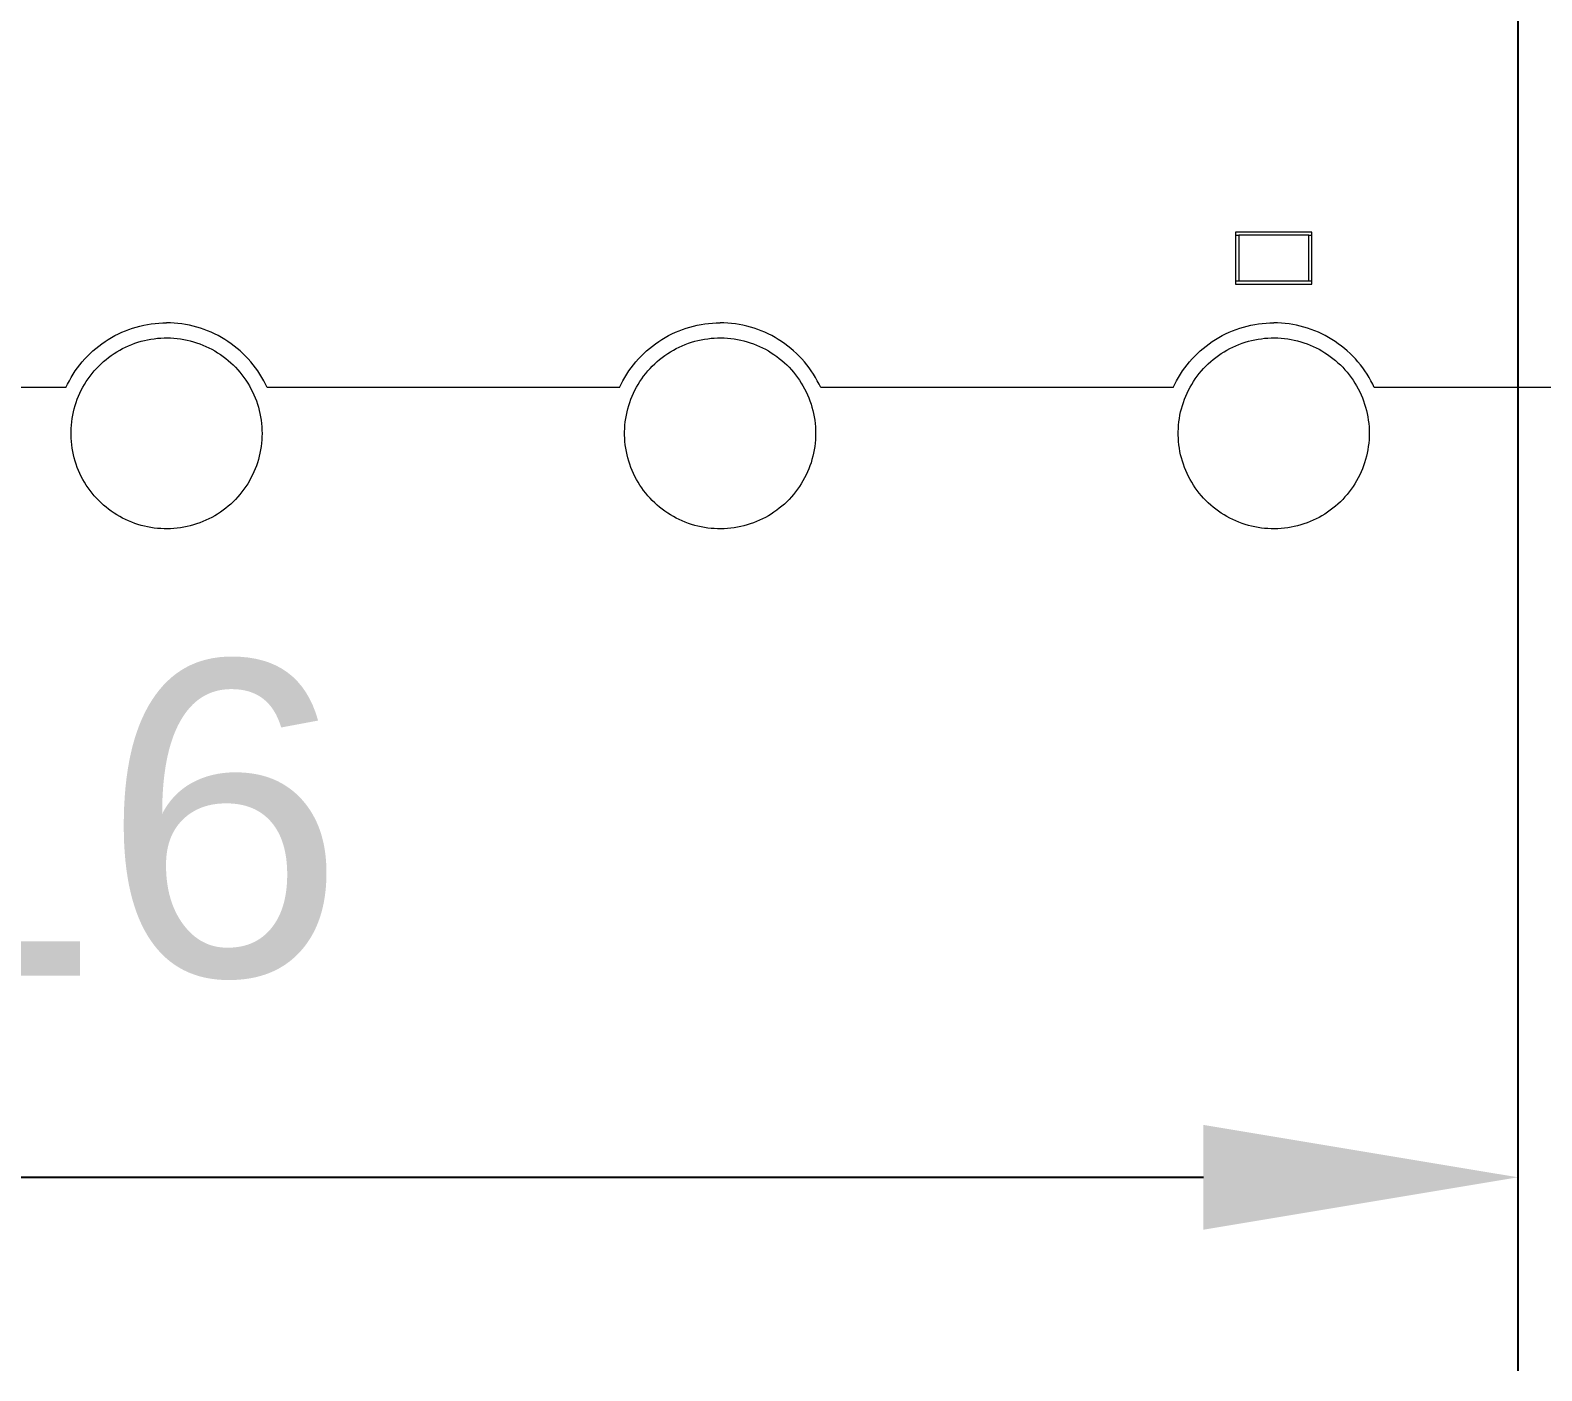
# Model space of a CAD drawing. Header units: inches. Extents: x -6.5 to 91.7, y -2.1 to 67.1.
# Drawn here: x 31.333 to 35.238, y -2.142 to 1.322 of the extents above; entities that cross this region are included whole.
import ezdxf

# ---------------------------------------------------------------- set-up
doc = ezdxf.new("R2010")
doc.units = ezdxf.units.IN
doc.header["$PDSIZE"] = -1
doc.layers.add('ZANO_R', color=7, linetype='Continuous', lineweight=0)
doc.layers.add('ZANO_W', color=1, linetype='Continuous', lineweight=0)
doc.styles.get("Standard").update_dxf_attribs({"font": 'ARIALUNI.TTF'})
doc.dimstyles.new('amerykanie', dxfattribs={"dimtxt": 50, "dimasz": 50, "dimexe": 0.5, "dimexo": 0.5, "dimgap": 1, "dimtad": 1, "dimdec": 0, "dimzin": 0, "dimlunit": 5, "dimtxsty": 'Standard', "dimcen": 0.09, "dimclrd": 1, "dimclre": 1, "dimclrt": 1, "dimazin": 0, "dimtfac": 1, "dimtdec": 0, "dimtmove": 0, "dimatfit": 3, "dimfxl": 1, "dimtzin": 0, "dimarcsym": 1})

# ---------------------------------------------------------------- blocks, each defined once
blk = doc.blocks.new('*D366')
at = {"layer": 'Defpoints', "color": 0}
for p in [(25.3333, 7.879), (35.1761, 7.879), (35.1761, -1.6422)]:
    blk.add_point(p, dxfattribs=at)
at = {"layer": 'ZANO_W', "color": 1, "lineweight": -2}
for p, q in [((25.3333, 7.379), (25.3333, -2.1422)), ((35.1761, 7.379), (35.1761, -2.1422)), ((26.1458, -1.6422), (34.3636, -1.6422))]:
    blk.add_line(p, q, dxfattribs=at)
at = {"layer": 'ZANO_W', "color": 1}
for points in [[(26.1458, -1.5068), (26.1458, -1.7776), (25.3333, -1.6422)], [(34.3636, -1.7776), (34.3636, -1.5068), (35.1761, -1.6422)]]:
    blk.add_solid(points, dxfattribs=at)
at = {"layer": 'ZANO_W', "color": 1, "insert": (30.2547, -0.7205), "char_height": 0.8125, "attachment_point": 5}
blk.add_mtext('9 13/16', dxfattribs=at)

msp = doc.modelspace()

# ---------------------------------------------------------------- linework, layer by layer
at = {"layer": 'ZANO_R'}
for p, q in [((34.64367, 0.80009), (34.44681, 0.80009)), ((34.44681, 0.80009), (34.44681, 0.66623)), ((34.44681, 0.79221), (34.45468, 0.79221)), ((34.45468, 0.79221), (34.45468, 0.6741)), ((34.63579, 0.79221), (34.45468, 0.79221)), ((34.63579, 0.6741), (34.63579, 0.79221)), ((34.63579, 0.79221), (34.64367, 0.79221)), ((34.64367, 0.66623), (34.64367, 0.80009)), ((34.45468, 0.6741), (34.44681, 0.6741)), ((34.44681, 0.66623), (34.64367, 0.66623)), ((34.63579, 0.6741), (34.45468, 0.6741)), ((34.64367, 0.6741), (34.63579, 0.6741)), ((31.57865, 0.54532), (31.5879, 0.54884)), ((31.5879, 0.54884), (31.59726, 0.55204)), ((31.59726, 0.55204), (31.60673, 0.55492)), ((31.60673, 0.55492), (31.6163, 0.55746)), ((31.6163, 0.55746), (31.62594, 0.55967)), ((31.62594, 0.55967), (31.63566, 0.56155)), ((31.63566, 0.56155), (31.64544, 0.56309)), ((31.64544, 0.56309), (31.65526, 0.56429)), ((31.65526, 0.56429), (31.66512, 0.56514)), ((31.66512, 0.56514), (31.675, 0.56566)), ((31.675, 0.56566), (31.6849, 0.56583)), ((31.69479, 0.56566), (31.6849, 0.56583)), ((31.70467, 0.56514), (31.69479, 0.56566)), ((31.71453, 0.56429), (31.70467, 0.56514)), ((31.72436, 0.56309), (31.71453, 0.56429)), ((31.73413, 0.56155), (31.72436, 0.56309)), ((31.74385, 0.55967), (31.73413, 0.56155)), ((31.7535, 0.55746), (31.74385, 0.55967)), ((31.76306, 0.55492), (31.7535, 0.55746)), ((31.77253, 0.55204), (31.76306, 0.55492)), ((31.78189, 0.54884), (31.77253, 0.55204)), ((31.79114, 0.54532), (31.78189, 0.54884)), ((33.00882, 0.54532), (33.01807, 0.54884)), ((33.01807, 0.54884), (33.02743, 0.55204)), ((33.02743, 0.55204), (33.0369, 0.55492)), ((33.0369, 0.55492), (33.04647, 0.55746)), ((33.04647, 0.55746), (33.05611, 0.55967)), ((33.05611, 0.55967), (33.06583, 0.56155)), ((33.06583, 0.56155), (33.07561, 0.56309)), ((33.07561, 0.56309), (33.08543, 0.56429)), ((33.08543, 0.56429), (33.09529, 0.56514)), ((33.09529, 0.56514), (33.10517, 0.56566)), ((33.10517, 0.56566), (33.11507, 0.56583)), ((33.12496, 0.56566), (33.11507, 0.56583)), ((33.13484, 0.56514), (33.12496, 0.56566)), ((33.1447, 0.56429), (33.13484, 0.56514)), ((33.15453, 0.56309), (33.1447, 0.56429)), ((33.1643, 0.56155), (33.15453, 0.56309)), ((33.17402, 0.55967), (33.1643, 0.56155)), ((33.18367, 0.55746), (33.17402, 0.55967)), ((33.19323, 0.55492), (33.18367, 0.55746)), ((33.2027, 0.55204), (33.19323, 0.55492)), ((33.21206, 0.54884), (33.2027, 0.55204)), ((33.22131, 0.54532), (33.21206, 0.54884)), ((34.43899, 0.54532), (34.44824, 0.54884)), ((34.44824, 0.54884), (34.4576, 0.55204)), ((34.4576, 0.55204), (34.46707, 0.55492)), ((34.46707, 0.55492), (34.47664, 0.55746)), ((34.47664, 0.55746), (34.48628, 0.55967)), ((34.48628, 0.55967), (34.496, 0.56155)), ((34.496, 0.56155), (34.50578, 0.56309)), ((34.50578, 0.56309), (34.5156, 0.56429)), ((34.5156, 0.56429), (34.52546, 0.56514)), ((34.52546, 0.56514), (34.53534, 0.56566)), ((34.53534, 0.56566), (34.54524, 0.56583)), ((34.55513, 0.56566), (34.54524, 0.56583)), ((34.56502, 0.56514), (34.55513, 0.56566)), ((34.57487, 0.56429), (34.56502, 0.56514)), ((34.5847, 0.56309), (34.57487, 0.56429)), ((34.59447, 0.56155), (34.5847, 0.56309)), ((34.60419, 0.55967), (34.59447, 0.56155)), ((34.61384, 0.55746), (34.60419, 0.55967)), ((34.6234, 0.55492), (34.61384, 0.55746)), ((34.63287, 0.55204), (34.6234, 0.55492)), ((34.64223, 0.54884), (34.63287, 0.55204)), ((34.65148, 0.54532), (34.64223, 0.54884)), ((31.51016, 0.5061), (31.51809, 0.51202)), ((31.51809, 0.51202), (31.52622, 0.51766)), ((31.52622, 0.51766), (31.53454, 0.52302)), ((31.53454, 0.52302), (31.54305, 0.52809)), ((31.54305, 0.52809), (31.55172, 0.53286)), ((31.55172, 0.53286), (31.56055, 0.53732)), ((31.56055, 0.53732), (31.56953, 0.54148)), ((31.56953, 0.54148), (31.57865, 0.54532)), ((31.58702, 0.50688), (31.59494, 0.51015)), ((31.59494, 0.51015), (31.60297, 0.51313)), ((31.60297, 0.51313), (31.6111, 0.51583)), ((31.6111, 0.51583), (31.61931, 0.51825)), ((31.61931, 0.51825), (31.62761, 0.52038)), ((31.62761, 0.52038), (31.63597, 0.52223)), ((31.63597, 0.52223), (31.6444, 0.52378)), ((31.6444, 0.52378), (31.65287, 0.52504)), ((31.65287, 0.52504), (31.66138, 0.526)), ((31.66138, 0.526), (31.66992, 0.52667)), ((31.66992, 0.52667), (31.67847, 0.52704)), ((31.67847, 0.52704), (31.68704, 0.52712)), ((31.68704, 0.52712), (31.6956, 0.52689)), ((31.6956, 0.52689), (31.70415, 0.52637)), ((31.70415, 0.52637), (31.71267, 0.52556)), ((31.71267, 0.52556), (31.72117, 0.52445)), ((31.72117, 0.52445), (31.72962, 0.52304)), ((31.72962, 0.52304), (31.73801, 0.52134)), ((31.73801, 0.52134), (31.74634, 0.51935)), ((31.74634, 0.51935), (31.7546, 0.51708)), ((31.7546, 0.51708), (31.76277, 0.51452)), ((31.76277, 0.51452), (31.77085, 0.51167)), ((31.77085, 0.51167), (31.77882, 0.50855)), ((31.77882, 0.50855), (31.78669, 0.50515)), ((31.80026, 0.54148), (31.79114, 0.54532)), ((31.80924, 0.53732), (31.80026, 0.54148)), ((31.81807, 0.53286), (31.80924, 0.53732)), ((31.82675, 0.52809), (31.81807, 0.53286)), ((31.83525, 0.52302), (31.82675, 0.52809)), ((31.84357, 0.51766), (31.83525, 0.52302)), ((31.8517, 0.51202), (31.84357, 0.51766)), ((31.85963, 0.5061), (31.8517, 0.51202)), ((32.94033, 0.5061), (32.94826, 0.51202)), ((32.94826, 0.51202), (32.95639, 0.51766)), ((32.95639, 0.51766), (32.96471, 0.52302)), ((32.96471, 0.52302), (32.97322, 0.52809)), ((32.97322, 0.52809), (32.98189, 0.53286)), ((32.98189, 0.53286), (32.99072, 0.53732)), ((32.99072, 0.53732), (32.9997, 0.54148)), ((32.9997, 0.54148), (33.00882, 0.54532)), ((33.01719, 0.50688), (33.02511, 0.51015)), ((33.02511, 0.51015), (33.03314, 0.51313)), ((33.03314, 0.51313), (33.04127, 0.51583)), ((33.04127, 0.51583), (33.04948, 0.51825)), ((33.04948, 0.51825), (33.05778, 0.52038)), ((33.05778, 0.52038), (33.06614, 0.52223)), ((33.06614, 0.52223), (33.07457, 0.52378)), ((33.07457, 0.52378), (33.08304, 0.52504)), ((33.08304, 0.52504), (33.09155, 0.526)), ((33.09155, 0.526), (33.10009, 0.52667)), ((33.10009, 0.52667), (33.10864, 0.52704)), ((33.10864, 0.52704), (33.11721, 0.52712)), ((33.11721, 0.52712), (33.12577, 0.52689)), ((33.12577, 0.52689), (33.13432, 0.52637)), ((33.13432, 0.52637), (33.14284, 0.52556)), ((33.14284, 0.52556), (33.15134, 0.52445)), ((33.15134, 0.52445), (33.15979, 0.52304)), ((33.15979, 0.52304), (33.16818, 0.52134)), ((33.16818, 0.52134), (33.17651, 0.51935)), ((33.17651, 0.51935), (33.18477, 0.51708)), ((33.18477, 0.51708), (33.19294, 0.51452)), ((33.19294, 0.51452), (33.20102, 0.51167)), ((33.20102, 0.51167), (33.20899, 0.50855)), ((33.20899, 0.50855), (33.21686, 0.50515)), ((33.23043, 0.54148), (33.22131, 0.54532)), ((33.23941, 0.53732), (33.23043, 0.54148)), ((33.24825, 0.53286), (33.23941, 0.53732)), ((33.25692, 0.52809), (33.24825, 0.53286)), ((33.26542, 0.52302), (33.25692, 0.52809)), ((33.27374, 0.51766), (33.26542, 0.52302)), ((33.28187, 0.51202), (33.27374, 0.51766)), ((33.2898, 0.5061), (33.28187, 0.51202)), ((34.37051, 0.5061), (34.37843, 0.51202)), ((34.37843, 0.51202), (34.38656, 0.51766)), ((34.38656, 0.51766), (34.39489, 0.52302)), ((34.39489, 0.52302), (34.40339, 0.52809)), ((34.40339, 0.52809), (34.41206, 0.53286)), ((34.41206, 0.53286), (34.42089, 0.53732)), ((34.42089, 0.53732), (34.42987, 0.54148)), ((34.42987, 0.54148), (34.43899, 0.54532)), ((34.44736, 0.50688), (34.45528, 0.51015)), ((34.45528, 0.51015), (34.46331, 0.51313)), ((34.46331, 0.51313), (34.47144, 0.51583)), ((34.47144, 0.51583), (34.47965, 0.51825)), ((34.47965, 0.51825), (34.48795, 0.52038)), ((34.48795, 0.52038), (34.49631, 0.52223)), ((34.49631, 0.52223), (34.50474, 0.52378)), ((34.50474, 0.52378), (34.51321, 0.52504)), ((34.51321, 0.52504), (34.52172, 0.526)), ((34.52172, 0.526), (34.53026, 0.52667)), ((34.53026, 0.52667), (34.53881, 0.52704)), ((34.53881, 0.52704), (34.54738, 0.52712)), ((34.54738, 0.52712), (34.55594, 0.52689)), ((34.55594, 0.52689), (34.56449, 0.52637)), ((34.56449, 0.52637), (34.57302, 0.52556)), ((34.57302, 0.52556), (34.58151, 0.52445)), ((34.58151, 0.52445), (34.58996, 0.52304)), ((34.58996, 0.52304), (34.59835, 0.52134)), ((34.59835, 0.52134), (34.60668, 0.51935)), ((34.60668, 0.51935), (34.61494, 0.51708)), ((34.61494, 0.51708), (34.62311, 0.51452)), ((34.62311, 0.51452), (34.63119, 0.51167)), ((34.63119, 0.51167), (34.63917, 0.50855)), ((34.63917, 0.50855), (34.64703, 0.50515)), ((34.6606, 0.54148), (34.65148, 0.54532)), ((34.66958, 0.53732), (34.6606, 0.54148)), ((34.67842, 0.53286), (34.66958, 0.53732)), ((34.68709, 0.52809), (34.67842, 0.53286)), ((34.69559, 0.52302), (34.68709, 0.52809)), ((34.70391, 0.51766), (34.69559, 0.52302)), ((34.71204, 0.51202), (34.70391, 0.51766)), ((34.71997, 0.5061), (34.71204, 0.51202)), ((31.46731, 0.46514), (31.47385, 0.47258)), ((31.47385, 0.47258), (31.48064, 0.47978)), ((31.48064, 0.47978), (31.48767, 0.48674)), ((31.48767, 0.48674), (31.49494, 0.49345)), ((31.49494, 0.49345), (31.50244, 0.49991)), ((31.50244, 0.49991), (31.51016, 0.5061)), ((31.52214, 0.46584), (31.52868, 0.47137)), ((31.52868, 0.47137), (31.5354, 0.47668)), ((31.5354, 0.47668), (31.5423, 0.48175)), ((31.5423, 0.48175), (31.54938, 0.48658)), ((31.54938, 0.48658), (31.55661, 0.49116)), ((31.55661, 0.49116), (31.56401, 0.49548)), ((31.56401, 0.49548), (31.57154, 0.49955)), ((31.57154, 0.49955), (31.57922, 0.50335)), ((31.57922, 0.50335), (31.58702, 0.50688)), ((31.78669, 0.50515), (31.79443, 0.50148)), ((31.79443, 0.50148), (31.80203, 0.49755)), ((31.80203, 0.49755), (31.8095, 0.49335)), ((31.8095, 0.49335), (31.81682, 0.4889)), ((31.81682, 0.4889), (31.82397, 0.4842)), ((31.82397, 0.4842), (31.83096, 0.47925)), ((31.83096, 0.47925), (31.83778, 0.47406)), ((31.83778, 0.47406), (31.84441, 0.46863)), ((31.84441, 0.46863), (31.85084, 0.46298)), ((31.86735, 0.49991), (31.85963, 0.5061)), ((31.87485, 0.49345), (31.86735, 0.49991)), ((31.88212, 0.48674), (31.87485, 0.49345)), ((31.88915, 0.47978), (31.88212, 0.48674)), ((31.89594, 0.47258), (31.88915, 0.47978)), ((31.90248, 0.46514), (31.89594, 0.47258)), ((32.89748, 0.46514), (32.90402, 0.47258)), ((32.90402, 0.47258), (32.91081, 0.47978)), ((32.91081, 0.47978), (32.91784, 0.48674)), ((32.91784, 0.48674), (32.92512, 0.49345)), ((32.92512, 0.49345), (32.93262, 0.49991)), ((32.93262, 0.49991), (32.94033, 0.5061)), ((32.95231, 0.46584), (32.95885, 0.47137)), ((32.95885, 0.47137), (32.96557, 0.47668)), ((32.96557, 0.47668), (32.97247, 0.48175)), ((32.97247, 0.48175), (32.97955, 0.48658)), ((32.97955, 0.48658), (32.98678, 0.49116)), ((32.98678, 0.49116), (32.99418, 0.49548)), ((32.99418, 0.49548), (33.00172, 0.49955)), ((33.00172, 0.49955), (33.00939, 0.50335)), ((33.00939, 0.50335), (33.01719, 0.50688)), ((33.21686, 0.50515), (33.2246, 0.50148)), ((33.2246, 0.50148), (33.2322, 0.49755)), ((33.2322, 0.49755), (33.23967, 0.49335)), ((33.23967, 0.49335), (33.24699, 0.4889)), ((33.24699, 0.4889), (33.25414, 0.4842)), ((33.25414, 0.4842), (33.26113, 0.47925)), ((33.26113, 0.47925), (33.26795, 0.47406)), ((33.26795, 0.47406), (33.27458, 0.46863)), ((33.27458, 0.46863), (33.28101, 0.46298)), ((33.29752, 0.49991), (33.2898, 0.5061)), ((33.30502, 0.49345), (33.29752, 0.49991)), ((33.31229, 0.48674), (33.30502, 0.49345)), ((33.31932, 0.47978), (33.31229, 0.48674)), ((33.32611, 0.47258), (33.31932, 0.47978)), ((33.33265, 0.46514), (33.32611, 0.47258)), ((34.32766, 0.46514), (34.33419, 0.47258)), ((34.33419, 0.47258), (34.34098, 0.47978)), ((34.34098, 0.47978), (34.34801, 0.48674)), ((34.34801, 0.48674), (34.35529, 0.49345)), ((34.35529, 0.49345), (34.36279, 0.49991)), ((34.36279, 0.49991), (34.37051, 0.5061)), ((34.38248, 0.46584), (34.38902, 0.47137)), ((34.38902, 0.47137), (34.39574, 0.47668)), ((34.39574, 0.47668), (34.40264, 0.48175)), ((34.40264, 0.48175), (34.40972, 0.48658)), ((34.40972, 0.48658), (34.41696, 0.49116)), ((34.41696, 0.49116), (34.42435, 0.49548)), ((34.42435, 0.49548), (34.43189, 0.49955)), ((34.43189, 0.49955), (34.43956, 0.50335)), ((34.43956, 0.50335), (34.44736, 0.50688)), ((34.64703, 0.50515), (34.65477, 0.50148)), ((34.65477, 0.50148), (34.66237, 0.49755)), ((34.66237, 0.49755), (34.66984, 0.49335)), ((34.66984, 0.49335), (34.67716, 0.4889)), ((34.67716, 0.4889), (34.68431, 0.4842)), ((34.68431, 0.4842), (34.6913, 0.47925)), ((34.6913, 0.47925), (34.69812, 0.47406)), ((34.69812, 0.47406), (34.70475, 0.46863)), ((34.70475, 0.46863), (34.71119, 0.46298)), ((34.72769, 0.49991), (34.71997, 0.5061)), ((34.73519, 0.49345), (34.72769, 0.49991)), ((34.74246, 0.48674), (34.73519, 0.49345)), ((34.74949, 0.47978), (34.74246, 0.48674)), ((34.75628, 0.47258), (34.74949, 0.47978)), ((34.76282, 0.46514), (34.75628, 0.47258)), ((31.43871, 0.42484), (31.44386, 0.43329)), ((31.44386, 0.43329), (31.44931, 0.44155)), ((31.44931, 0.44155), (31.45504, 0.44962)), ((31.45504, 0.44962), (31.46104, 0.45749)), ((31.46104, 0.45749), (31.46731, 0.46514)), ((31.48731, 0.42817), (31.49256, 0.43494)), ((31.49256, 0.43494), (31.49804, 0.44153)), ((31.49804, 0.44153), (31.50375, 0.44791)), ((31.50375, 0.44791), (31.50967, 0.4541)), ((31.50967, 0.4541), (31.5158, 0.46008)), ((31.5158, 0.46008), (31.52214, 0.46584)), ((31.85084, 0.46298), (31.85708, 0.45711)), ((31.85708, 0.45711), (31.86311, 0.45103)), ((31.86311, 0.45103), (31.86893, 0.44474)), ((31.86893, 0.44474), (31.87452, 0.43826)), ((31.87452, 0.43826), (31.87988, 0.43158)), ((31.87988, 0.43158), (31.88501, 0.42472)), ((31.90875, 0.45749), (31.90248, 0.46514)), ((31.91476, 0.44962), (31.90875, 0.45749)), ((31.92048, 0.44155), (31.91476, 0.44962)), ((31.92593, 0.43329), (31.92048, 0.44155)), ((31.93109, 0.42484), (31.92593, 0.43329)), ((32.86888, 0.42484), (32.87403, 0.43329)), ((32.87403, 0.43329), (32.87948, 0.44155)), ((32.87948, 0.44155), (32.88521, 0.44962)), ((32.88521, 0.44962), (32.89121, 0.45749)), ((32.89121, 0.45749), (32.89748, 0.46514)), ((32.91748, 0.42817), (32.92273, 0.43494)), ((32.92273, 0.43494), (32.92821, 0.44153)), ((32.92821, 0.44153), (32.93392, 0.44791)), ((32.93392, 0.44791), (32.93984, 0.4541)), ((32.93984, 0.4541), (32.94597, 0.46008)), ((32.94597, 0.46008), (32.95231, 0.46584)), ((33.28101, 0.46298), (33.28725, 0.45711)), ((33.28725, 0.45711), (33.29328, 0.45103)), ((33.29328, 0.45103), (33.2991, 0.44474)), ((33.2991, 0.44474), (33.30469, 0.43826)), ((33.30469, 0.43826), (33.31006, 0.43158)), ((33.31006, 0.43158), (33.31519, 0.42472)), ((33.33892, 0.45749), (33.33265, 0.46514)), ((33.34493, 0.44962), (33.33892, 0.45749)), ((33.35066, 0.44155), (33.34493, 0.44962)), ((33.3561, 0.43329), (33.35066, 0.44155)), ((33.36126, 0.42484), (33.3561, 0.43329)), ((34.29905, 0.42484), (34.3042, 0.43329)), ((34.3042, 0.43329), (34.30965, 0.44155)), ((34.30965, 0.44155), (34.31538, 0.44962)), ((34.31538, 0.44962), (34.32138, 0.45749)), ((34.32138, 0.45749), (34.32766, 0.46514)), ((34.34765, 0.42817), (34.3529, 0.43494)), ((34.3529, 0.43494), (34.35838, 0.44153)), ((34.35838, 0.44153), (34.36409, 0.44791)), ((34.36409, 0.44791), (34.37001, 0.4541)), ((34.37001, 0.4541), (34.37614, 0.46008)), ((34.37614, 0.46008), (34.38248, 0.46584)), ((34.71119, 0.46298), (34.71742, 0.45711)), ((34.71742, 0.45711), (34.72345, 0.45103)), ((34.72345, 0.45103), (34.72927, 0.44474)), ((34.72927, 0.44474), (34.73486, 0.43826)), ((34.73486, 0.43826), (34.74023, 0.43158)), ((34.74023, 0.43158), (34.74536, 0.42472)), ((34.76909, 0.45749), (34.76282, 0.46514)), ((34.7751, 0.44962), (34.76909, 0.45749)), ((34.78083, 0.44155), (34.7751, 0.44962)), ((34.78627, 0.43329), (34.78083, 0.44155)), ((34.79143, 0.42484), (34.78627, 0.43329)), ((31.42504, 0.3985), (30.51458, 0.3985)), ((31.42504, 0.3985), (31.42929, 0.40744)), ((31.42929, 0.40744), (31.43385, 0.41622)), ((31.43385, 0.41622), (31.43871, 0.42484)), ((31.46102, 0.38412), (31.46476, 0.39183)), ((31.46476, 0.39183), (31.46876, 0.3994)), ((31.46876, 0.3994), (31.47302, 0.40683)), ((31.47302, 0.40683), (31.47754, 0.41411)), ((31.47754, 0.41411), (31.4823, 0.42123)), ((31.4823, 0.42123), (31.48731, 0.42817)), ((31.88501, 0.42472), (31.8899, 0.41769)), ((31.8899, 0.41769), (31.89455, 0.41049)), ((31.89455, 0.41049), (31.89893, 0.40314)), ((31.89893, 0.40314), (31.90307, 0.39564)), ((31.90307, 0.39564), (31.90693, 0.38799)), ((31.93595, 0.41622), (31.93109, 0.42484)), ((31.9405, 0.40744), (31.93595, 0.41622)), ((31.94475, 0.3985), (31.9405, 0.40744)), ((32.85521, 0.3985), (31.94475, 0.3985)), ((32.85521, 0.3985), (32.85946, 0.40744)), ((32.85946, 0.40744), (32.86402, 0.41622)), ((32.86402, 0.41622), (32.86888, 0.42484)), ((32.89119, 0.38412), (32.89493, 0.39183)), ((32.89493, 0.39183), (32.89893, 0.3994)), ((32.89893, 0.3994), (32.90319, 0.40683)), ((32.90319, 0.40683), (32.90771, 0.41411)), ((32.90771, 0.41411), (32.91247, 0.42123)), ((32.91247, 0.42123), (32.91748, 0.42817)), ((33.31519, 0.42472), (33.32007, 0.41769)), ((33.32007, 0.41769), (33.32472, 0.41049)), ((33.32472, 0.41049), (33.32911, 0.40314)), ((33.32911, 0.40314), (33.33324, 0.39564)), ((33.33324, 0.39564), (33.33711, 0.38799)), ((33.36612, 0.41622), (33.36126, 0.42484)), ((33.37067, 0.40744), (33.36612, 0.41622)), ((33.37492, 0.3985), (33.37067, 0.40744)), ((34.28538, 0.3985), (33.37492, 0.3985)), ((34.28538, 0.3985), (34.28963, 0.40744)), ((34.28963, 0.40744), (34.29419, 0.41622)), ((34.29419, 0.41622), (34.29905, 0.42484)), ((34.32136, 0.38412), (34.3251, 0.39183)), ((34.3251, 0.39183), (34.3291, 0.3994)), ((34.3291, 0.3994), (34.33336, 0.40683)), ((34.33336, 0.40683), (34.33788, 0.41411)), ((34.33788, 0.41411), (34.34264, 0.42123)), ((34.34264, 0.42123), (34.34765, 0.42817)), ((34.74536, 0.42472), (34.75025, 0.41769)), ((34.75025, 0.41769), (34.75489, 0.41049)), ((34.75489, 0.41049), (34.75928, 0.40314)), ((34.75928, 0.40314), (34.76341, 0.39564)), ((34.76341, 0.39564), (34.76728, 0.38799)), ((34.79629, 0.41622), (34.79143, 0.42484)), ((34.80084, 0.40744), (34.79629, 0.41622)), ((34.8051, 0.3985), (34.80084, 0.40744)), ((35.60922, 0.3985), (34.8051, 0.3985)), ((31.44647, 0.3439), (31.44882, 0.35214)), ((31.44882, 0.35214), (31.45145, 0.36029)), ((31.45145, 0.36029), (31.45437, 0.36834)), ((31.45437, 0.36834), (31.45756, 0.37629)), ((31.45756, 0.37629), (31.46102, 0.38412)), ((31.90693, 0.38799), (31.91054, 0.38022)), ((31.91054, 0.38022), (31.91386, 0.37233)), ((31.91386, 0.37233), (31.91692, 0.36433)), ((31.91692, 0.36433), (31.91969, 0.35623)), ((31.91969, 0.35623), (31.92218, 0.34803)), ((32.87664, 0.3439), (32.87899, 0.35214)), ((32.87899, 0.35214), (32.88162, 0.36029)), ((32.88162, 0.36029), (32.88454, 0.36834)), ((32.88454, 0.36834), (32.88773, 0.37629)), ((32.88773, 0.37629), (32.89119, 0.38412)), ((33.33711, 0.38799), (33.34071, 0.38022)), ((33.34071, 0.38022), (33.34404, 0.37233)), ((33.34404, 0.37233), (33.34709, 0.36433)), ((33.34709, 0.36433), (33.34986, 0.35623)), ((33.34986, 0.35623), (33.35235, 0.34803)), ((34.30681, 0.3439), (34.30916, 0.35214)), ((34.30916, 0.35214), (34.31179, 0.36029)), ((34.31179, 0.36029), (34.31471, 0.36834)), ((34.31471, 0.36834), (34.3179, 0.37629)), ((34.3179, 0.37629), (34.32136, 0.38412)), ((34.76728, 0.38799), (34.77088, 0.38022)), ((34.77088, 0.38022), (34.77421, 0.37233)), ((34.77421, 0.37233), (34.77726, 0.36433)), ((34.77726, 0.36433), (34.78003, 0.35623)), ((34.78003, 0.35623), (34.78252, 0.34803)), ((31.43998, 0.31029), (31.44116, 0.31877)), ((31.44116, 0.31877), (31.44264, 0.32721)), ((31.44264, 0.32721), (31.44441, 0.33559)), ((31.44441, 0.33559), (31.44647, 0.3439)), ((31.92218, 0.34803), (31.92439, 0.33976)), ((31.92439, 0.33976), (31.9263, 0.33141)), ((31.9263, 0.33141), (31.92793, 0.323)), ((31.92793, 0.323), (31.92926, 0.31454)), ((31.92926, 0.31454), (31.9303, 0.30604)), ((32.87015, 0.31029), (32.87133, 0.31877)), ((32.87133, 0.31877), (32.87281, 0.32721)), ((32.87281, 0.32721), (32.87458, 0.33559)), ((32.87458, 0.33559), (32.87664, 0.3439)), ((33.35235, 0.34803), (33.35456, 0.33976)), ((33.35456, 0.33976), (33.35647, 0.33141)), ((33.35647, 0.33141), (33.3581, 0.323)), ((33.3581, 0.323), (33.35943, 0.31454)), ((33.35943, 0.31454), (33.36047, 0.30604)), ((34.30032, 0.31029), (34.3015, 0.31877)), ((34.3015, 0.31877), (34.30298, 0.32721)), ((34.30298, 0.32721), (34.30475, 0.33559)), ((34.30475, 0.33559), (34.30681, 0.3439)), ((34.78252, 0.34803), (34.78473, 0.33976)), ((34.78473, 0.33976), (34.78664, 0.33141)), ((34.78664, 0.33141), (34.78827, 0.323)), ((34.78827, 0.323), (34.7896, 0.31454)), ((34.7896, 0.31454), (34.79064, 0.30604)), ((31.43819, 0.28467), (31.43849, 0.29323)), ((31.43819, 0.2761), (31.43819, 0.28467)), ((31.43849, 0.26754), (31.43819, 0.2761)), ((31.43849, 0.29323), (31.43908, 0.30177)), ((31.43908, 0.30177), (31.43998, 0.31029)), ((31.9303, 0.30604), (31.93104, 0.2975)), ((31.93104, 0.2975), (31.93149, 0.28895)), ((31.93149, 0.28895), (31.93164, 0.28039)), ((31.93164, 0.28039), (31.93149, 0.27182)), ((32.86836, 0.28467), (32.86866, 0.29323)), ((32.86836, 0.2761), (32.86836, 0.28467)), ((32.86866, 0.26754), (32.86836, 0.2761)), ((32.86866, 0.29323), (32.86926, 0.30177)), ((32.86926, 0.30177), (32.87015, 0.31029)), ((33.36047, 0.30604), (33.36121, 0.2975)), ((33.36121, 0.2975), (33.36166, 0.28895)), ((33.36166, 0.28895), (33.36181, 0.28039)), ((33.36181, 0.28039), (33.36166, 0.27182)), ((34.29853, 0.28467), (34.29883, 0.29323)), ((34.29853, 0.2761), (34.29853, 0.28467)), ((34.29883, 0.26754), (34.29853, 0.2761)), ((34.29883, 0.29323), (34.29943, 0.30177)), ((34.29943, 0.30177), (34.30032, 0.31029)), ((34.79064, 0.30604), (34.79138, 0.2975)), ((34.79138, 0.2975), (34.79183, 0.28895)), ((34.79183, 0.28895), (34.79198, 0.28039)), ((34.79198, 0.28039), (34.79183, 0.27182)), ((31.43908, 0.259), (31.43849, 0.26754)), ((31.43998, 0.25048), (31.43908, 0.259)), ((31.44116, 0.242), (31.43998, 0.25048)), ((31.44264, 0.23356), (31.44116, 0.242)), ((31.92793, 0.23778), (31.9263, 0.22937)), ((31.92926, 0.24624), (31.92793, 0.23778)), ((31.9303, 0.25474), (31.92926, 0.24624)), ((31.93104, 0.26327), (31.9303, 0.25474)), ((31.93149, 0.27182), (31.93104, 0.26327)), ((32.86926, 0.259), (32.86866, 0.26754)), ((32.87015, 0.25048), (32.86926, 0.259)), ((32.87133, 0.242), (32.87015, 0.25048)), ((32.87281, 0.23356), (32.87133, 0.242)), ((33.3581, 0.23778), (33.35647, 0.22937)), ((33.35943, 0.24624), (33.3581, 0.23778)), ((33.36047, 0.25474), (33.35943, 0.24624)), ((33.36121, 0.26327), (33.36047, 0.25474)), ((33.36166, 0.27182), (33.36121, 0.26327)), ((34.29943, 0.259), (34.29883, 0.26754)), ((34.30032, 0.25048), (34.29943, 0.259)), ((34.3015, 0.242), (34.30032, 0.25048)), ((34.30298, 0.23356), (34.3015, 0.242)), ((34.78827, 0.23778), (34.78664, 0.22937)), ((34.7896, 0.24624), (34.78827, 0.23778)), ((34.79064, 0.25474), (34.7896, 0.24624)), ((34.79138, 0.26327), (34.79064, 0.25474)), ((34.79183, 0.27182), (34.79138, 0.26327)), ((31.44441, 0.22518), (31.44264, 0.23356)), ((31.44647, 0.21687), (31.44441, 0.22518)), ((31.44882, 0.20863), (31.44647, 0.21687)), ((31.45145, 0.20048), (31.44882, 0.20863)), ((31.45437, 0.19243), (31.45145, 0.20048)), ((31.91692, 0.19644), (31.91386, 0.18844)), ((31.91969, 0.20455), (31.91692, 0.19644)), ((31.92218, 0.21274), (31.91969, 0.20455)), ((31.92439, 0.22102), (31.92218, 0.21274)), ((31.9263, 0.22937), (31.92439, 0.22102)), ((32.87458, 0.22518), (32.87281, 0.23356)), ((32.87664, 0.21687), (32.87458, 0.22518)), ((32.87899, 0.20863), (32.87664, 0.21687)), ((32.88162, 0.20048), (32.87899, 0.20863)), ((32.88454, 0.19243), (32.88162, 0.20048)), ((33.34709, 0.19644), (33.34404, 0.18844)), ((33.34986, 0.20455), (33.34709, 0.19644)), ((33.35235, 0.21274), (33.34986, 0.20455)), ((33.35456, 0.22102), (33.35235, 0.21274)), ((33.35647, 0.22937), (33.35456, 0.22102)), ((34.30475, 0.22518), (34.30298, 0.23356)), ((34.30681, 0.21687), (34.30475, 0.22518)), ((34.30916, 0.20863), (34.30681, 0.21687)), ((34.31179, 0.20048), (34.30916, 0.20863)), ((34.31471, 0.19243), (34.31179, 0.20048)), ((34.77726, 0.19644), (34.77421, 0.18844)), ((34.78003, 0.20455), (34.77726, 0.19644)), ((34.78252, 0.21274), (34.78003, 0.20455)), ((34.78473, 0.22102), (34.78252, 0.21274)), ((34.78664, 0.22937), (34.78473, 0.22102)), ((31.45756, 0.18448), (31.45437, 0.19243)), ((31.46102, 0.17665), (31.45756, 0.18448)), ((31.46476, 0.16894), (31.46102, 0.17665)), ((31.46876, 0.16137), (31.46476, 0.16894)), ((31.47302, 0.15394), (31.46876, 0.16137)), ((31.89893, 0.15764), (31.89455, 0.15028)), ((31.90307, 0.16514), (31.89893, 0.15764)), ((31.90693, 0.17278), (31.90307, 0.16514)), ((31.91054, 0.18055), (31.90693, 0.17278)), ((31.91386, 0.18844), (31.91054, 0.18055)), ((32.88773, 0.18448), (32.88454, 0.19243)), ((32.89119, 0.17665), (32.88773, 0.18448)), ((32.89493, 0.16894), (32.89119, 0.17665)), ((32.89893, 0.16137), (32.89493, 0.16894)), ((32.90319, 0.15394), (32.89893, 0.16137)), ((33.32911, 0.15764), (33.32472, 0.15028)), ((33.33324, 0.16514), (33.32911, 0.15764)), ((33.33711, 0.17278), (33.33324, 0.16514)), ((33.34071, 0.18055), (33.33711, 0.17278)), ((33.34404, 0.18844), (33.34071, 0.18055)), ((34.3179, 0.18448), (34.31471, 0.19243)), ((34.32136, 0.17665), (34.3179, 0.18448)), ((34.3251, 0.16894), (34.32136, 0.17665)), ((34.3291, 0.16137), (34.3251, 0.16894)), ((34.33336, 0.15394), (34.3291, 0.16137)), ((34.75928, 0.15764), (34.75489, 0.15028)), ((34.76341, 0.16514), (34.75928, 0.15764)), ((34.76728, 0.17278), (34.76341, 0.16514)), ((34.77088, 0.18055), (34.76728, 0.17278)), ((34.77421, 0.18844), (34.77088, 0.18055)), ((31.47754, 0.14666), (31.47302, 0.15394)), ((31.4823, 0.13955), (31.47754, 0.14666)), ((31.48731, 0.1326), (31.4823, 0.13955)), ((31.49256, 0.12583), (31.48731, 0.1326)), ((31.49804, 0.11925), (31.49256, 0.12583)), ((31.50375, 0.11286), (31.49804, 0.11925)), ((31.87452, 0.12252), (31.86893, 0.11603)), ((31.87988, 0.12919), (31.87452, 0.12252)), ((31.88501, 0.13605), (31.87988, 0.12919)), ((31.8899, 0.14308), (31.88501, 0.13605)), ((31.89455, 0.15028), (31.8899, 0.14308)), ((32.90771, 0.14666), (32.90319, 0.15394)), ((32.91247, 0.13955), (32.90771, 0.14666)), ((32.91748, 0.1326), (32.91247, 0.13955)), ((32.92273, 0.12583), (32.91748, 0.1326)), ((32.92821, 0.11925), (32.92273, 0.12583)), ((32.93392, 0.11286), (32.92821, 0.11925)), ((33.30469, 0.12252), (33.2991, 0.11603)), ((33.31006, 0.12919), (33.30469, 0.12252)), ((33.31519, 0.13605), (33.31006, 0.12919)), ((33.32007, 0.14308), (33.31519, 0.13605)), ((33.32472, 0.15028), (33.32007, 0.14308)), ((34.33788, 0.14666), (34.33336, 0.15394)), ((34.34264, 0.13955), (34.33788, 0.14666)), ((34.34765, 0.1326), (34.34264, 0.13955)), ((34.3529, 0.12583), (34.34765, 0.1326)), ((34.35838, 0.11925), (34.3529, 0.12583)), ((34.36409, 0.11286), (34.35838, 0.11925)), ((34.73486, 0.12252), (34.72927, 0.11603)), ((34.74023, 0.12919), (34.73486, 0.12252)), ((34.74536, 0.13605), (34.74023, 0.12919)), ((34.75025, 0.14308), (34.74536, 0.13605)), ((34.75489, 0.15028), (34.75025, 0.14308)), ((31.50967, 0.10667), (31.50375, 0.11286)), ((31.5158, 0.1007), (31.50967, 0.10667)), ((31.52214, 0.09494), (31.5158, 0.1007)), ((31.52868, 0.0894), (31.52214, 0.09494)), ((31.5354, 0.08409), (31.52868, 0.0894)), ((31.5423, 0.07902), (31.5354, 0.08409)), ((31.54938, 0.0742), (31.5423, 0.07902)), ((31.83096, 0.08153), (31.82397, 0.07658)), ((31.83778, 0.08672), (31.83096, 0.08153)), ((31.84441, 0.09214), (31.83778, 0.08672)), ((31.85084, 0.09779), (31.84441, 0.09214)), ((31.85708, 0.10366), (31.85084, 0.09779)), ((31.86311, 0.10974), (31.85708, 0.10366)), ((31.86893, 0.11603), (31.86311, 0.10974)), ((32.93984, 0.10667), (32.93392, 0.11286)), ((32.94597, 0.1007), (32.93984, 0.10667)), ((32.95231, 0.09494), (32.94597, 0.1007)), ((32.95885, 0.0894), (32.95231, 0.09494)), ((32.96557, 0.08409), (32.95885, 0.0894)), ((32.97247, 0.07902), (32.96557, 0.08409)), ((32.97955, 0.0742), (32.97247, 0.07902)), ((33.26113, 0.08153), (33.25414, 0.07658)), ((33.26795, 0.08672), (33.26113, 0.08153)), ((33.27458, 0.09214), (33.26795, 0.08672)), ((33.28101, 0.09779), (33.27458, 0.09214)), ((33.28725, 0.10366), (33.28101, 0.09779)), ((33.29328, 0.10974), (33.28725, 0.10366)), ((33.2991, 0.11603), (33.29328, 0.10974)), ((34.37001, 0.10667), (34.36409, 0.11286)), ((34.37614, 0.1007), (34.37001, 0.10667)), ((34.38248, 0.09494), (34.37614, 0.1007)), ((34.38902, 0.0894), (34.38248, 0.09494)), ((34.39574, 0.08409), (34.38902, 0.0894)), ((34.40264, 0.07902), (34.39574, 0.08409)), ((34.40972, 0.0742), (34.40264, 0.07902)), ((34.6913, 0.08153), (34.68431, 0.07658)), ((34.69812, 0.08672), (34.6913, 0.08153)), ((34.70475, 0.09214), (34.69812, 0.08672)), ((34.71119, 0.09779), (34.70475, 0.09214)), ((34.71742, 0.10366), (34.71119, 0.09779)), ((34.72345, 0.10974), (34.71742, 0.10366)), ((34.72927, 0.11603), (34.72345, 0.10974)), ((31.55661, 0.06962), (31.54938, 0.0742)), ((31.56401, 0.06529), (31.55661, 0.06962)), ((31.57154, 0.06122), (31.56401, 0.06529)), ((31.57922, 0.05742), (31.57154, 0.06122)), ((31.58702, 0.05389), (31.57922, 0.05742)), ((31.59494, 0.05063), (31.58702, 0.05389)), ((31.60297, 0.04765), (31.59494, 0.05063)), ((31.6111, 0.04494), (31.60297, 0.04765)), ((31.61931, 0.04252), (31.6111, 0.04494)), ((31.62761, 0.04039), (31.61931, 0.04252)), ((31.63597, 0.03855), (31.62761, 0.04039)), ((31.73801, 0.03943), (31.72962, 0.03773)), ((31.74634, 0.04142), (31.73801, 0.03943)), ((31.7546, 0.0437), (31.74634, 0.04142)), ((31.76277, 0.04626), (31.7546, 0.0437)), ((31.77085, 0.0491), (31.76277, 0.04626)), ((31.77882, 0.05222), (31.77085, 0.0491)), ((31.78669, 0.05562), (31.77882, 0.05222)), ((31.79443, 0.05929), (31.78669, 0.05562)), ((31.80203, 0.06323), (31.79443, 0.05929)), ((31.8095, 0.06742), (31.80203, 0.06323)), ((31.81682, 0.07187), (31.8095, 0.06742)), ((31.82397, 0.07658), (31.81682, 0.07187)), ((32.98678, 0.06962), (32.97955, 0.0742)), ((32.99418, 0.06529), (32.98678, 0.06962)), ((33.00172, 0.06122), (32.99418, 0.06529)), ((33.00939, 0.05742), (33.00172, 0.06122)), ((33.01719, 0.05389), (33.00939, 0.05742)), ((33.02511, 0.05063), (33.01719, 0.05389)), ((33.03314, 0.04765), (33.02511, 0.05063)), ((33.04127, 0.04494), (33.03314, 0.04765)), ((33.04948, 0.04252), (33.04127, 0.04494)), ((33.05778, 0.04039), (33.04948, 0.04252)), ((33.06614, 0.03855), (33.05778, 0.04039)), ((33.16818, 0.03943), (33.15979, 0.03773)), ((33.17651, 0.04142), (33.16818, 0.03943)), ((33.18477, 0.0437), (33.17651, 0.04142)), ((33.19294, 0.04626), (33.18477, 0.0437)), ((33.20102, 0.0491), (33.19294, 0.04626)), ((33.20899, 0.05222), (33.20102, 0.0491)), ((33.21686, 0.05562), (33.20899, 0.05222)), ((33.2246, 0.05929), (33.21686, 0.05562)), ((33.2322, 0.06323), (33.2246, 0.05929)), ((33.23967, 0.06742), (33.2322, 0.06323)), ((33.24699, 0.07187), (33.23967, 0.06742)), ((33.25414, 0.07658), (33.24699, 0.07187)), ((34.41696, 0.06962), (34.40972, 0.0742)), ((34.42435, 0.06529), (34.41696, 0.06962)), ((34.43189, 0.06122), (34.42435, 0.06529)), ((34.43956, 0.05742), (34.43189, 0.06122)), ((34.44736, 0.05389), (34.43956, 0.05742)), ((34.45528, 0.05063), (34.44736, 0.05389)), ((34.46331, 0.04765), (34.45528, 0.05063)), ((34.47144, 0.04494), (34.46331, 0.04765)), ((34.47965, 0.04252), (34.47144, 0.04494)), ((34.48795, 0.04039), (34.47965, 0.04252)), ((34.49631, 0.03855), (34.48795, 0.04039)), ((34.59835, 0.03943), (34.58996, 0.03773)), ((34.60668, 0.04142), (34.59835, 0.03943)), ((34.61494, 0.0437), (34.60668, 0.04142)), ((34.62311, 0.04626), (34.61494, 0.0437)), ((34.63119, 0.0491), (34.62311, 0.04626)), ((34.63917, 0.05222), (34.63119, 0.0491)), ((34.64703, 0.05562), (34.63917, 0.05222)), ((34.65477, 0.05929), (34.64703, 0.05562)), ((34.66237, 0.06323), (34.65477, 0.05929)), ((34.66984, 0.06742), (34.66237, 0.06323)), ((34.67716, 0.07187), (34.66984, 0.06742)), ((34.68431, 0.07658), (34.67716, 0.07187)), ((31.6444, 0.03699), (31.63597, 0.03855)), ((31.65287, 0.03573), (31.6444, 0.03699)), ((31.66138, 0.03477), (31.65287, 0.03573)), ((31.66992, 0.0341), (31.66138, 0.03477)), ((31.67847, 0.03373), (31.66992, 0.0341)), ((31.68704, 0.03366), (31.67847, 0.03373)), ((31.6956, 0.03388), (31.68704, 0.03366)), ((31.70415, 0.0344), (31.6956, 0.03388)), ((31.71267, 0.03522), (31.70415, 0.0344)), ((31.72117, 0.03633), (31.71267, 0.03522)), ((31.72962, 0.03773), (31.72117, 0.03633)), ((33.07457, 0.03699), (33.06614, 0.03855)), ((33.08304, 0.03573), (33.07457, 0.03699)), ((33.09155, 0.03477), (33.08304, 0.03573)), ((33.10009, 0.0341), (33.09155, 0.03477)), ((33.10864, 0.03373), (33.10009, 0.0341)), ((33.11721, 0.03366), (33.10864, 0.03373)), ((33.12577, 0.03388), (33.11721, 0.03366)), ((33.13432, 0.0344), (33.12577, 0.03388)), ((33.14284, 0.03522), (33.13432, 0.0344)), ((33.15134, 0.03633), (33.14284, 0.03522)), ((33.15979, 0.03773), (33.15134, 0.03633)), ((34.50474, 0.03699), (34.49631, 0.03855)), ((34.51321, 0.03573), (34.50474, 0.03699)), ((34.52172, 0.03477), (34.51321, 0.03573)), ((34.53026, 0.0341), (34.52172, 0.03477)), ((34.53881, 0.03373), (34.53026, 0.0341)), ((34.54738, 0.03366), (34.53881, 0.03373)), ((34.55594, 0.03388), (34.54738, 0.03366)), ((34.56449, 0.0344), (34.55594, 0.03388)), ((34.57302, 0.03522), (34.56449, 0.0344)), ((34.58151, 0.03633), (34.57302, 0.03522)), ((34.58996, 0.03773), (34.58151, 0.03633))]:
    msp.add_line(p, q, dxfattribs=at)

# ---------------------------------------------------------------- dimensions: what is measured, and where the dimension line sits
at = {"layer": 'ZANO_W'}
dim = msp.add_linear_dim(base=(35.17614, -1.64223), p1=(25.33331, 7.87905), p2=(35.17614, 7.87905), dimstyle='amerykanie', override={"dimtxt": 0.8125, "dimasz": 0.8125, "dimgap": 0.5, "dimdec": 4, "dimaunit": 1, "dimadec": 1, "dimtdec": 4, "dimtmove": 1, "dimfrac": 2}, dxfattribs=at)
dim.commit()
dim.dimension.update_dxf_attribs({"geometry": '*D366', "text_midpoint": (30.25473, -0.72046)})

doc.saveas('drawing.dxf')
